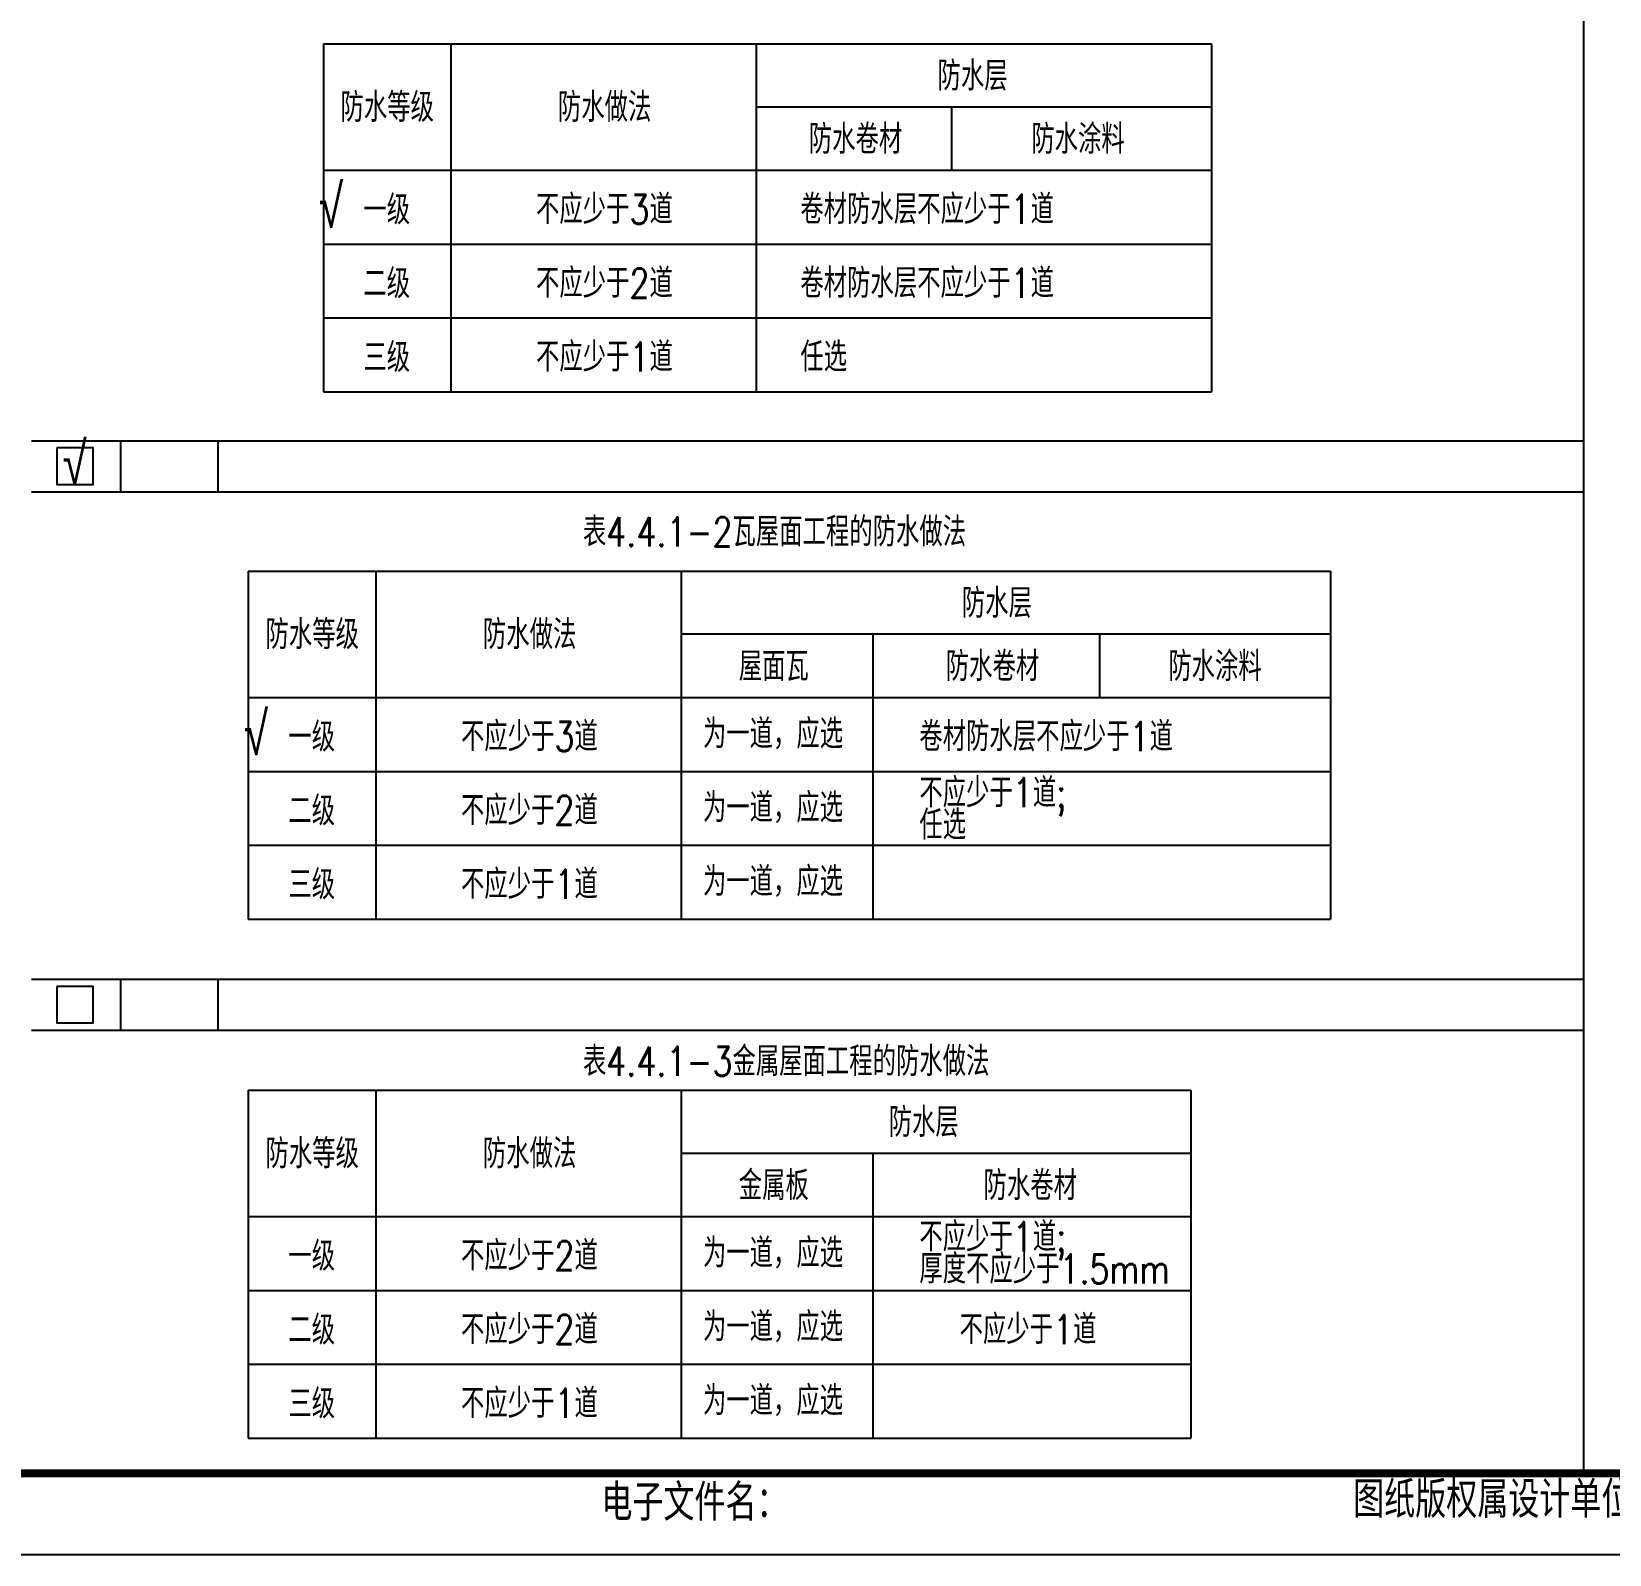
# Model space of a CAD drawing. Extents: x -446699 to 757189, y -606167 to -103070.
# Drawn here: x -394729 to -375279, y -542431 to -523664 of the extents above; entities that cross this region are included whole.
import ezdxf

# ---------------------------------------------------------------- set-up
doc = ezdxf.new("R2010")
doc.units = 0
doc.header["$LTSCALE"] = 1000
doc.header["$MEASUREMENT"] = 0
doc.linetypes.add('CONTINOUS', pattern=[0])
for name, color, linetype in [('14', 14, 'Continuous'), ('2', 2, 'Continuous'), ('PUB_TAB', 7, 'Continuous'), ('PUB_TEXT', 7, 'Continuous'), ('PUB_TITLE', 4, 'Continuous'), ('text', 7, 'Continuous'), ('辅助线', 8, 'CONTINOUS')]:
    doc.layers.add(name, color=color, linetype=linetype)
doc.styles.add('_HZTXT', font='txt.shx', dxfattribs={"width": 0.8, "bigfont": 'HZTXT.shx'})
doc.styles.add('HZ', font='txt', dxfattribs={"width": 0.8, "bigfont": 'hztxt'})
doc.styles.add('HZTXT', font='romane.shx', dxfattribs={"width": 0.7, "bigfont": 'hztxt.shx'})

# ---------------------------------------------------------------- blocks, each defined once
blk = doc.blocks.new('YHYHHRR')
at = {"layer": '14', "style": 'HZTXT', "width": 0.85}
for s, p in [('图纸版权属设计单位所有，未经许可，外人及外单位不得翻印复制作为其他工程之用。', (252043, 460301)), ('电子文件名：', (242776, 460265))]:
    blk.add_text(s, height=450, rotation=359.9997, dxfattribs=at).set_placement(p)

msp = doc.modelspace()

# ---------------------------------------------------------------- linework, layer by layer
msp.add_lwpolyline([(-444196, -487854.5), (-375600.7, -487854.5), (-375600.7, -541404.5), (-444196, -541404.5)], close=True)
at = {"layer": '2'}
for p, q in [((-393629.5, -529335.9), (-393629.5, -528705.9)), ((-392429.5, -529335.9), (-392429.5, -528705.9)), ((-393629.5, -535970.7), (-393629.5, -535340.7)), ((-392429.5, -535970.7), (-392429.5, -535340.7)), ((-444196, -541404.5), (-375600.7, -541404.5))]:
    msp.add_line(p, q, dxfattribs=at)
at = {"layer": 'PUB_TAB'}
for p, q in [((-391132.8, -523815.6), (-391132.8, -528103.2)), ((-391132.8, -523815.6), (-380183.1, -523815.6)), ((-389560.1, -523815.6), (-389560.1, -528103.2)), ((-385796.1, -523815.6), (-385796.1, -528103.2)), ((-380183.1, -523815.6), (-380183.1, -528103.2)), ((-380183.1, -524594.7), (-385796.1, -524594.7)), ((-383390.4, -524594.7), (-383390.4, -525373.8)), ((-391132.8, -525373.8), (-380183.1, -525373.8)), ((-391132.8, -526283.6), (-380183.1, -526283.6)), ((-391132.8, -527193.4), (-380183.1, -527193.4)), ((-391132.8, -528103.2), (-380183.1, -528103.2)), ((-392057.4, -530312.7), (-392057.4, -534600.3)), ((-392057.4, -530312.7), (-378716.3, -530312.7)), ((-390484.8, -530312.7), (-390484.8, -534600.3)), ((-386720.8, -530312.7), (-386720.8, -534600.3)), ((-378716.3, -530312.7), (-378716.3, -534600.3)), ((-378716.3, -531091.8), (-386720.8, -531091.8)), ((-384360.2, -531091.8), (-384360.2, -534600.3)), ((-381566.6, -531091.8), (-381566.6, -531870.9)), ((-392057.4, -531870.9), (-378716.3, -531870.9)), ((-392057.4, -532780.7), (-378716.3, -532780.7)), ((-392057.4, -533690.5), (-378716.3, -533690.5)), ((-392057.4, -534600.3), (-378716.3, -534600.3)), ((-392057.4, -536709.9), (-392057.4, -540997.6)), ((-392057.4, -536709.9), (-380440.9, -536709.9)), ((-390484.8, -536709.9), (-390484.8, -540997.6)), ((-386720.8, -536709.9), (-386720.8, -540997.6)), ((-380440.9, -536709.9), (-380440.9, -540997.6)), ((-380440.9, -537489), (-386720.8, -537489)), ((-384360.2, -537489), (-384360.2, -540997.6)), ((-392057.4, -538268.1), (-380440.9, -538268.1)), ((-392057.4, -539177.9), (-380440.9, -539177.9)), ((-392057.4, -540087.7), (-380440.9, -540087.7)), ((-392057.4, -540997.6), (-380440.9, -540997.6))]:
    msp.add_line(p, q, dxfattribs=at)
at = {"layer": 'PUB_TEXT'}
for points in [[(-394418.6, -528795.9), (-394418.6, -529245.9), (-393968.6, -529245.9), (-393968.6, -528795.9)], [(-394418.6, -535430.7), (-394418.6, -535880.7), (-393968.6, -535880.7), (-393968.6, -535430.7)]]:
    msp.add_lwpolyline(points, close=True, dxfattribs=at)
at = {"layer": 'PUB_TITLE'}
msp.add_lwpolyline([(-446696, -542430.7), (-362596, -542430.7), (-362596, -483030.7), (-446696, -483030.7)], close=True, dxfattribs=at)
at = {"layer": 'PUB_TITLE', "const_width": 100}
msp.add_lwpolyline([(-444196, -541430.7), (-363596, -541430.7), (-363596, -484030.7), (-444196, -484030.7)], close=True, dxfattribs=at)
at = {"layer": '辅助线'}
for p, q in [((-394729.5, -528705.9), (-375600.7, -528705.9)), ((-394729.5, -529335.9), (-375600.7, -529335.9)), ((-394729.5, -535340.7), (-375600.7, -535340.7)), ((-394729.5, -535970.7), (-375600.7, -535970.7))]:
    msp.add_line(p, q, dxfattribs=at)

# ---------------------------------------------------------------- block references
msp.add_blockref('YHYHHRR', (-630481.6, -1002280.2))

# ---------------------------------------------------------------- texts
at = {"layer": 'PUB_TEXT', "style": 'HZ', "width": 0.8}
for p in [(-391187, -526079.7), (-394347.5, -529252.5), (-392111.7, -532576.8)]:
    msp.add_text('√', height=520.3, dxfattribs=at).set_placement(p)
at = {"layer": 'text', "style": '_HZTXT', "width": 0.8}
for s, p in [('防水层', (-383561.3, -524390.7)), ('防水等级', (-390921.1, -524777.5)), ('防水做法', (-388241.3, -524777.5)), ('防水卷材', (-385148.7, -525169.8)), ('防水涂料', (-382406.3, -525169.8)), ('一级', (-390639, -526040.7)), ('不应少于3道', (-388511.6, -526034.5)), ('卷材防水层不应少于1道', (-385252.7, -526034.5)), ('二级', (-390639, -526950.5)), ('不应少于2道', (-388511.6, -526944.3)), ('卷材防水层不应少于1道', (-385252.7, -526944.3)), ('三级', (-390639, -527860.3)), ('不应少于1道', (-388511.6, -527854.1)), ('任选', (-385252.7, -527854.1)), ('表4.4.1-2瓦屋面工程的防水做法', (-387932.9, -530009.3)), ('防水层', (-383262, -530887.8)), ('防水等级', (-391845.7, -531274.5)), ('防水做法', (-389165.9, -531274.5)), ('屋面瓦', (-386012.3, -531666.9)), ('防水卷材', (-383460, -531666.9)), ('防水涂料', (-380717.7, -531666.9)), ('一级', (-391563.7, -532537.7)), ('不应少于3道', (-389436.2, -532531.5)), ('为一道，应选', (-386453.6, -532498.8)), ('卷材防水层不应少于1道', (-383786, -532531.5)), ('不应少于1道;', (-383786, -533224)), ('二级', (-391563.7, -533447.6)), ('不应少于2道', (-389436.2, -533441.3)), ('为一道，应选', (-386453.6, -533408.6)), ('任选', (-383786, -533620.6)), ('三级', (-391563.7, -534357.4)), ('不应少于1道', (-389436.2, -534351.2)), ('为一道，应选', (-386453.6, -534318.4)), ('表4.4.1-3金属屋面工程的防水做法', (-387932.9, -536534.8)), ('防水层', (-384164, -537285)), ('防水等级', (-391845.7, -537671.8)), ('防水做法', (-389165.9, -537671.8)), ('金属板', (-386012.3, -538064.1)), ('防水卷材', (-382994.2, -538064.1)), ('不应少于1道;', (-383786, -538695.9)), ('一级', (-391563.7, -538935)), ('不应少于2道', (-389436.2, -538928.8)), ('为一道，应选', (-386453.6, -538896)), ('厚度不应少于1.5mm', (-383786, -539092.5)), ('二级', (-391563.7, -539844.8)), ('不应少于2道', (-389436.2, -539838.6)), ('为一道，应选', (-386453.6, -539805.9)), ('不应少于1道', (-383290.1, -539838.1)), ('为一道，应选', (-386453.6, -540715.7)), ('三级', (-391563.7, -540754.6)), ('不应少于1道', (-389436.2, -540748.4))]:
    msp.add_text(s, height=360, dxfattribs=at).set_placement(p)

doc.saveas('drawing.dxf')
